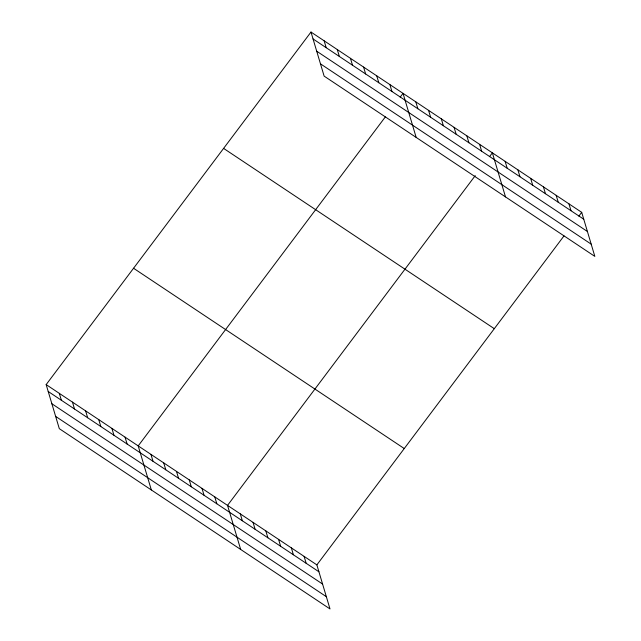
<?xml version="1.0" encoding="UTF-8"?>
<svg xmlns="http://www.w3.org/2000/svg" width="641" height="641" viewBox="0 0 641 641"><rect width="100%" height="100%" fill="white"/><g stroke="black" fill="none" stroke-linecap="round" stroke-linejoin="round"><path stroke-width="0.96" d="M46.16 384.6L316.87 564.881L330.003 608.95L59.301 428.661L46.16 384.6L310.997 32.05L581.699 212.339L594.84 256.4L324.13 76.119L310.997 32.05M385.329 116.918L138.2 445.896L151.34 489.956M400.176 97.152L403.037 93.346L416.169 137.414M475.229 175.658L227.531 505.388L240.671 549.457M489.516 156.644L492.368 152.846L505.509 196.907M316.87 564.881L563.992 235.912M578.847 216.137L581.699 212.339M313.048 38.941L583.759 219.23M316.71 51.208L587.412 231.497M320.476 63.844L591.178 244.133M223.597 148.392L494.307 328.681M133.56 268.259L404.263 448.548M48.219 391.491L318.922 571.78M51.873 403.758L322.575 584.047M55.639 416.394L326.349 596.683M568.944 203.838L570.995 210.729M556.18 195.337L558.231 202.227M543.416 186.843L545.475 193.734M530.652 178.342L532.711 185.233M517.896 169.841L519.947 176.732M505.132 161.34L507.183 168.23M479.604 144.345L481.663 151.236M466.848 135.844L468.9 142.735M454.084 127.343L456.136 134.233M441.32 118.849L443.38 125.74M428.557 110.348L430.616 117.239M415.801 101.847L417.852 108.738M389.888 84.588L391.939 91.479M376.74 75.838L378.791 82.729M363.591 67.081L365.642 73.971M350.443 58.323L352.494 65.214M337.294 49.565L339.345 56.456M324.146 40.808L326.197 47.698M304.106 556.388L306.158 563.279M291.343 547.887L293.402 554.777M278.579 539.385L280.638 546.276M265.823 530.884L267.874 537.775M253.059 522.391L255.11 529.282M240.295 513.89L242.354 520.78M214.775 496.887L216.826 503.778M202.011 488.394L204.062 495.285M189.247 479.893L191.306 486.783M176.483 471.391L178.543 478.282M163.727 462.89L165.779 469.781M150.964 454.397L153.015 461.288M125.051 437.138L127.11 444.029M111.903 428.38L113.962 435.271M98.754 419.623L100.813 426.513M85.606 410.865L87.665 417.756M72.457 402.107L74.516 408.998M59.309 393.35L61.368 400.248"/></g></svg>
